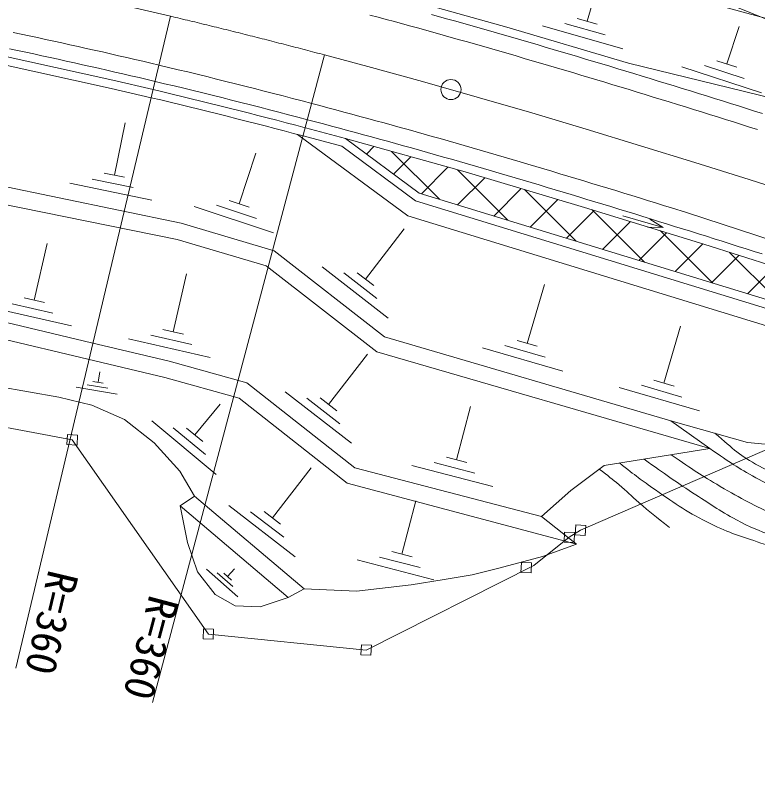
# Model space of a CAD drawing. Units: millimetres, scale not verified. Extents: x 40000 to 680000, y 20000 to 380000.
# Drawn here: x 145998 to 190290, y 246462 to 292910 of the extents above; entities that cross this region are included whole.
import ezdxf
from ezdxf.enums import TextEntityAlignment as Align

# ---------------------------------------------------------------- set-up
doc = ezdxf.new("R2010")
doc.units = ezdxf.units.MM
doc.header["$LTSCALE"] = 1000
doc.linetypes.add('CHAIN', pattern=[18.5, 12, -1.5, 3.5, -1.5])
for name, color, linetype, lineweight in [('M-BGD', 7, 'Continuous', 13), ('M-BMK', 2, 'CHAIN', 13), ('M-BMK-ROW', 30, 'Continuous', 13), ('M-STR-HTXT', 7, 'Continuous', 13)]:
    doc.layers.add(name, color=color, linetype=linetype, lineweight=lineweight)
doc.styles.add('ＭＳ ゴシック', font='')
doc.styles.get('ＭＳ ゴシック').set_extended_font_data('MS Gothic')

msp = doc.modelspace()

# ---------------------------------------------------------------- hatches: boundary and pattern name
at = {"layer": 'M-BGD'}
h = msp.add_hatch(dxfattribs=at)
h.set_pattern_fill('USER', color=256, style=0, pattern_type=2)
h.set_pattern_definition([(45, (181914, 279815), (-1414.21, 1414.21), []), (135, (181914, 279815), (-1414.21, -1414.21), [])])
h.paths.add_polyline_path([(193973, 274981), (199443, 275300), (194212, 276986), (187090, 279251), (179967, 281456), (172836, 283571), (165690, 285570), (170101, 282308)])

# ---------------------------------------------------------------- linework, layer by layer
for p, q in [((180128, 292571), (180923, 295370)), ((175334, 292218), (168035, 294259)), ((188488, 293379), (211783, 286918)), ((180729, 292401), (179527, 292742)), ((182583, 290067), (175334, 292218)), ((182259, 290926), (177450, 292293)), ((181194, 291749), (178789, 292432)), ((188468, 290020), (189207, 292265)), ((144565, 290645), (151813, 289051)), ((144462, 290156), (151701, 288564)), ((191221, 287967), (182583, 290067)), ((190530, 288289), (185781, 289852)), ((189499, 289154), (187125, 289936)), ((189062, 289825), (187875, 290215)), ((151813, 289051), (154218, 288491)), ((151701, 288564), (154103, 288004)), ((155884, 280514), (125554, 286790)), ((151896, 283381), (152542, 286500)), ((165690, 285570), (163303, 286206)), ((155640, 279543), (125376, 285654)), ((169416, 280950), (162840, 285812)), ((165469, 285112), (163176, 285723)), ((172836, 283571), (165690, 285570)), ((170101, 282308), (165690, 285570)), ((169873, 281855), (165469, 285112)), ((159348, 281668), (160347, 284692)), ((152508, 283255), (151284, 283508)), ((179967, 281456), (172836, 283571)), ((154142, 281895), (149246, 282909)), ((153019, 282638), (150571, 283145)), ((193973, 274981), (170101, 282308)), ((161408, 279934), (156660, 281503)), ((160378, 280801), (158004, 281586)), ((159941, 281472), (158754, 281864)), ((193912, 274476), (169873, 281855)), ((187090, 279251), (179967, 281456)), ((186052, 281149), (218095, 270682)), ((193791, 273467), (169416, 280950)), ((182264, 280955), (184665, 280258)), ((184665, 280258), (183870, 280749)), ((161435, 278869), (155884, 280514)), ((166885, 277171), (169208, 280169)), ((184665, 280258), (183731, 280268)), ((147118, 275913), (147890, 279304)), ((160970, 277964), (155640, 279543)), ((194212, 276986), (187090, 279251)), ((168034, 273730), (161435, 278869)), ((167570, 272824), (160970, 277964)), ((168249, 274849), (164296, 277912)), ((155406, 274026), (156196, 277493)), ((167567, 276010), (165590, 277541)), ((167379, 276788), (166391, 277554)), ((176547, 273336), (177572, 276858)), ((147728, 275774), (146509, 276051)), ((149334, 274383), (144459, 275493)), ((148226, 275148), (145789, 275703)), ((150538, 273362), (143286, 275100)), ((150307, 272389), (143075, 274122)), ((156016, 273887), (154797, 274165)), ((184709, 270962), (185698, 274363)), ((157622, 272496), (152747, 273606)), ((156514, 273261), (154077, 273816)), ((185120, 268714), (168034, 273730)), ((155166, 272274), (150538, 273362)), ((177608, 272507), (175207, 273206)), ((177147, 273162), (175947, 273511)), ((164683, 269694), (167005, 272692)), ((187448, 267053), (167570, 272824)), ((178668, 271678), (173867, 273075)), ((154917, 271306), (150307, 272389)), ((159805, 270974), (155166, 272274)), ((150925, 271011), (151030, 271633)), ((159343, 270064), (154917, 271306)), ((148586, 270129), (143966, 270927)), ((151499, 270660), (150267, 270869)), ((151233, 270959), (150617, 271063)), ((166248, 265905), (159805, 270974)), ((185769, 270133), (183369, 270831)), ((185309, 270787), (184109, 271137)), ((152074, 270309), (149609, 270727)), ((166046, 267372), (162094, 270434)), ((186830, 269303), (182029, 270700)), ((150557, 269649), (148586, 270129)), ((165792, 264992), (159343, 270064)), ((165365, 268533), (163388, 270064)), ((165177, 269311), (164189, 270077)), ((152507, 268782), (150557, 269649)), ((156693, 267879), (158217, 269712)), ((172331, 266385), (173161, 269569)), ((154265, 267398), (152507, 268782)), ((157976, 265512), (154132, 268709)), ((189704, 267426), (185120, 268714)), ((185120, 268714), (187448, 267053)), ((157335, 266695), (155413, 268294)), ((157174, 267479), (156213, 268279)), ((155800, 265714), (154265, 267398)), ((191163, 267283), (189704, 267426)), ((187448, 267053), (181145, 266049)), ((173414, 265586), (170995, 266217)), ((172935, 266227), (171726, 266543)), ((156689, 264205), (155800, 265714)), ((161329, 262916), (163651, 265914)), ((177403, 262995), (166248, 265905)), ((174497, 264786), (169659, 266049)), ((181145, 266049), (179147, 264555)), ((179489, 261346), (165792, 264992)), ((179147, 264555), (177403, 262995)), ((155830, 263639), (156689, 264205)), ((163232, 258671), (156689, 264205)), ((169067, 260744), (169897, 263927)), ((156267, 261451), (155830, 263639)), ((155830, 263639), (162270, 258164)), ((162692, 260594), (158740, 263657)), ((162010, 261755), (160034, 263286)), ((161823, 262533), (160834, 263299)), ((177403, 262995), (179489, 261346)), ((156855, 259687), (156267, 261451)), ((179489, 261346), (177455, 260609)), ((170150, 259944), (167731, 260575)), ((169672, 260586), (168462, 260901)), ((177455, 260609), (174843, 259907)), ((170974, 259213), (166395, 260407)), ((157914, 258333), (156855, 259687)), ((159274, 258209), (157390, 259852)), ((158661, 259408), (159075, 259883)), ((174843, 259907), (173263, 259518)), ((158967, 258809), (158025, 259630)), ((158896, 259202), (158425, 259613)), ((171583, 259238), (169616, 258921)), ((173263, 259518), (171583, 259238)), ((169616, 258921), (166344, 258538)), ((159112, 257666), (157914, 258333)), ((163232, 258671), (162270, 258164)), ((166344, 258538), (163232, 258671)), ((162270, 258164), (160602, 257608)), ((160602, 257608), (159112, 257666))]:
    msp.add_line(p, q, dxfattribs=at)
for points in [[(190297, 286104), (189818, 286255), (189340, 286406), (188862, 286556), (188383, 286706), (187904, 286856), (187425, 287006), (186946, 287155), (186467, 287304), (185988, 287453), (185508, 287601), (185028, 287749), (184549, 287897), (184069, 288045), (183589, 288192), (183108, 288339), (182628, 288486), (182147, 288632), (181667, 288778), (181186, 288923), (180705, 289068), (180223, 289213), (179742, 289357), (179260, 289501), (178779, 289644), (178297, 289788), (177815, 289930), (177332, 290072), (176850, 290214), (176367, 290355), (175884, 290496), (175401, 290637), (174918, 290777), (174434, 290916), (173951, 291055), (173467, 291193), (172983, 291331), (172499, 291468), (172014, 291605), (171529, 291742), (171045, 291877), (170560, 292012), (170074, 292147), (169589, 292281), (169103, 292415), (168617, 292547), (168131, 292680), (167645, 292811), (167158, 292942)], [(190598, 287058), (190119, 287209), (189640, 287360), (189161, 287510), (188682, 287660), (188203, 287811), (187723, 287960), (187243, 288110), (186764, 288259), (186284, 288408), (185804, 288557), (185323, 288705), (184843, 288853), (184362, 289001), (183881, 289148), (183400, 289295), (182919, 289442), (182438, 289589), (181957, 289735), (181475, 289880), (180993, 290026), (180511, 290171), (180029, 290315), (179546, 290459), (179064, 290603), (178581, 290746), (178098, 290889), (177615, 291032), (177131, 291174), (176648, 291315), (176164, 291456), (175680, 291597), (175195, 291737), (174711, 291877), (174226, 292016), (173741, 292155), (173256, 292293), (172771, 292431), (172285, 292568), (171800, 292704), (171314, 292840), (170827, 292976)], [(145847, 291906), (146333, 291803), (146819, 291698), (147304, 291593), (147789, 291488), (148274, 291382), (148759, 291275), (149244, 291168), (149729, 291060), (150213, 290952), (150697, 290843), (151181, 290734), (151665, 290624), (152149, 290513), (152632, 290402), (153115, 290290), (153598, 290178), (154081, 290064), (154564, 289951)], [(145639, 290928), (146123, 290825), (146608, 290721), (147092, 290616), (147576, 290511), (148060, 290405), (148544, 290299), (149028, 290192), (149511, 290084), (149994, 289976), (150477, 289868), (150960, 289759), (151443, 289649), (151925, 289539), (152407, 289428), (152889, 289316), (153371, 289204), (153852, 289091), (154333, 288977)], [(186052, 281149), (185162, 281426), (184687, 281574), (184211, 281722), (183735, 281869), (183259, 282016), (182784, 282163), (182308, 282309), (181832, 282455), (181356, 282601), (180880, 282746), (180403, 282891), (179927, 283035), (179451, 283179), (178975, 283323), (178498, 283466), (178022, 283609), (177545, 283751), (177069, 283893), (176592, 284035), (176115, 284176), (175638, 284317), (175161, 284457), (174684, 284596), (174207, 284735), (173730, 284874), (173253, 285012), (172775, 285150), (172298, 285287), (171820, 285424), (171342, 285560), (170865, 285695), (170387, 285830), (169909, 285965), (169431, 286098), (168952, 286232), (168474, 286364), (167996, 286496), (167517, 286628), (167038, 286759), (166560, 286889), (166081, 287019), (165602, 287148), (165123, 287276), (164643, 287404), (164164, 287531), (163685, 287657)], [(190565, 278676), (190090, 278827), (189615, 278978), (189140, 279129), (188665, 279279), (188190, 279429), (187715, 279579), (187240, 279728), (186765, 279877), (186290, 280026), (185815, 280175), (185340, 280323), (184865, 280472), (184390, 280619), (183915, 280767), (183440, 280914), (182965, 281061), (182489, 281207), (182014, 281353), (181539, 281499), (181064, 281644), (180588, 281789), (180113, 281934), (179637, 282078), (179162, 282222), (178686, 282365), (178211, 282508), (177735, 282651), (177259, 282793), (176784, 282935), (176308, 283076), (175832, 283217), (175356, 283357), (174880, 283497), (174404, 283636), (173928, 283775), (173451, 283914), (172975, 284052), (172499, 284189), (172022, 284326), (171546, 284462), (171069, 284598), (170592, 284733), (170115, 284868), (169639, 285002), (169162, 285135), (168685, 285268), (168207, 285401), (167730, 285532), (167253, 285664), (166775, 285794), (166298, 285924), (165820, 286053), (165342, 286182), (164865, 286310), (164387, 286437), (163909, 286564), (163430, 286690)]]:
    msp.add_lwpolyline(points, dxfattribs=at)
msp.add_circle((171993, 288490), 600, dxfattribs=at)
for radius in [357000, 356000, 355500, 355000]:
    msp.add_arc((72069, -57387), radius, 75.13124, 76.63987, dxfattribs=at)
for points, knots in [([(264696, 246462), (258612, 247443), (257089, 247689), (252213, 248471), (248948, 248994), (247132, 249368), (243855, 249808), (241528, 250120), (240220, 250354), (237872, 250382), (236080, 250402), (235075, 250179), (233317, 249830), (232173, 249602), (231591, 249234), (230449, 248995), (229274, 248749), (228595, 248488), (227401, 248604), (225680, 248772), (224828, 249467), (223309, 250293), (222418, 250777), (222128, 251350), (221308, 251948), (219595, 253197), (218652, 253940), (216797, 254966), (215246, 255823), (214315, 256189), (212677, 256864), (211564, 257323), (210913, 257511), (209791, 257946), (207543, 258817), (206300, 259345), (204068, 260256), (201839, 261166), (200600, 261701), (198370, 262611), (197028, 263158), (196257, 263419), (194927, 263994), (193891, 264441), (193324, 264722), (192293, 265180), (191549, 265510), (191102, 265634), (190383, 266017), (189254, 266619), (188885, 266999), (187756, 267973)], [0, 0, 0, 0, 1, 1, 1, 2, 2, 2, 3, 3, 3, 4, 4, 4, 5, 5, 5, 6, 6, 6, 7, 7, 7, 8, 8, 8, 9, 9, 9, 10, 10, 10, 11, 11, 11, 12, 12, 12, 13, 13, 13, 14, 14, 14, 15, 15, 15, 16, 16, 16, 17, 17, 17, 17]), ([(185141, 266686), (186501, 265749), (186896, 265482), (188073, 264795), (189345, 264054), (190073, 263656), (191421, 263066), (192373, 262650), (192962, 262560), (193927, 262177), (194687, 261875), (195109, 261693), (195845, 261335), (196818, 260861), (197303, 260478), (198274, 259999), (199148, 259567), (199645, 259337), (200547, 258965), (201671, 258501), (202290, 258205), (203452, 257846), (204066, 257657), (204437, 257651), (205052, 257465), (205590, 257303), (205873, 257157), (206402, 256968), (207424, 256604), (208007, 256431), (209024, 256055), (209609, 255839), (209921, 255679), (210497, 255441), (211821, 254894), (212591, 254653), (213888, 254046), (214614, 253706), (214986, 253446), (215676, 253037), (216436, 252586), (216680, 252425), (217591, 251833)], [0, 0, 0, 0, 1, 1, 1, 2, 2, 2, 3, 3, 3, 4, 4, 4, 5, 5, 5, 6, 6, 6, 7, 7, 7, 8, 8, 8, 9, 9, 9, 10, 10, 10, 11, 11, 11, 12, 12, 12, 13, 13, 13, 14, 14, 14, 14]), ([(187448, 267053), (188712, 266187), (189085, 265925), (190200, 265312), (191228, 264746), (191847, 264513), (192906, 264005), (193857, 263549), (194391, 263294), (195345, 262842), (196456, 262316), (197074, 262011), (198193, 261502), (199596, 260863), (200394, 260532), (201808, 259916), (203160, 259326), (203914, 258989), (205272, 258415), (206493, 257898), (207170, 257591), (208407, 257112), (210938, 256132), (212440, 255796), (214927, 254710), (216345, 254090), (217221, 253830), (218439, 252875), (219326, 252179), (219666, 251838), (220497, 250852)], [0, 0, 0, 0, 1, 1, 1, 2, 2, 2, 3, 3, 3, 4, 4, 4, 5, 5, 5, 6, 6, 6, 7, 7, 7, 8, 8, 8, 9, 9, 9, 10, 10, 10, 10]), ([(182048, 266193), (183049, 265404), (183342, 265190), (184204, 264590), (185449, 263723), (186150, 263223), (187510, 262551), (188630, 261997), (189320, 261827), (190498, 261412), (191290, 261133), (191768, 261077), (192547, 260763), (193230, 260487), (193472, 260364), (194249, 259949)], [0, 0, 0, 0, 1, 1, 1, 2, 2, 2, 3, 3, 3, 4, 4, 4, 5, 5, 5, 5]), ([(183521, 266427), (184895, 265441), (185266, 265171), (186420, 264419), (187431, 263761), (187985, 263369), (189045, 262795), (189850, 262360), (190332, 262173), (191185, 261842), (191816, 261597), (192196, 261536), (192830, 261301), (193558, 261033), (193956, 260857), (194670, 260554), (195921, 260025), (196321, 259818), (197825, 259092)], [0, 0, 0, 0, 1, 1, 1, 2, 2, 2, 3, 3, 3, 4, 4, 4, 5, 5, 5, 6, 6, 6, 6]), ([(180850, 265828), (181422, 265388), (181577, 265268), (182027, 264890), (182501, 264491), (182743, 264241), (183212, 263836), (183912, 263230), (184153, 263045), (185045, 262333)], [0, 0, 0, 0, 1, 1, 1, 2, 2, 2, 3, 3, 3, 3])]:
    msp.add_open_spline(points, degree=3, knots=knots, dxfattribs=at)
at = {"layer": 'M-BMK'}
for points in [[(116020, 300630), (119361, 300032), (122702, 299433), (126041, 298827), (129380, 298214), (132716, 297590), (136050, 296953), (139380, 296300), (142707, 295628), (146030, 294935), (149347, 294218), (152659, 293474), (155254, 292870)], [(215436, 274865), (199496, 280013), (196265, 281053), (193033, 282088), (189798, 283116), (186560, 284133), (183318, 285137), (180071, 286126), (176818, 287096), (173560, 288046), (170294, 288972), (167022, 289872), (164447, 290559)]]:
    msp.add_lwpolyline(points, dxfattribs=at)
msp.add_arc((72069, -57387), 360000, 75.13124, 76.63987, dxfattribs=at)
at = {"layer": 'M-BMK-ROW'}
for p, q in [((149097, 267890), (149067, 267291)), ((149697, 267860), (149097, 267890)), ((149667, 267261), (149697, 267860)), ((149067, 267291), (149667, 267261)), ((179444, 262497), (179414, 261898)), ((180043, 262467), (179444, 262497)), ((180013, 261868), (180043, 262467)), ((178775, 262072), (178745, 261473)), ((179374, 262042), (178775, 262072)), ((179344, 261443), (179374, 262042)), ((179414, 261898), (180013, 261868)), ((178745, 261473), (179344, 261443)), ((176203, 260259), (176173, 259660)), ((176802, 260229), (176203, 260259)), ((176772, 259630), (176802, 260229)), ((176173, 259660), (176772, 259630)), ((157224, 256296), (157194, 255697)), ((157823, 256266), (157224, 256296)), ((157793, 255667), (157823, 256266)), ((157194, 255697), (157793, 255667)), ((166643, 255338), (166613, 254739)), ((167242, 255308), (166643, 255338)), ((167212, 254709), (167242, 255308)), ((166613, 254739), (167212, 254709))]:
    msp.add_line(p, q, dxfattribs=at)
for points in [[(235288, 281597), (226241, 282098), (208344, 288619), (198171, 289723), (188808, 293501), (180222, 297117), (178776, 297693), (169792, 301273), (159748, 302786), (149845, 305523), (139791, 308320), (129939, 310648), (126558, 309901), (117824, 311640), (115471, 312675), (109925, 313691), (106359, 314283), (106480, 313360), (106002, 313068)], [(103251, 284322), (105757, 275193), (113286, 263631), (129207, 270519), (132451, 274608), (135290, 270265), (137189, 269954), (138203, 269741), (141727, 269012), (149382, 267576), (157508, 255982), (166927, 255023), (176948, 260065), (179060, 261757), (179728, 262182), (191035, 267085), (199453, 267148), (209004, 268014), (215771, 265274), (223472, 264490)]]:
    msp.add_lwpolyline(points, dxfattribs=at)
at = {"layer": 'M-STR-HTXT'}
for p, q in [((155254, 292870), (146012, 253952)), ((164447, 290559), (154183, 251898))]:
    msp.add_line(p, q, dxfattribs=at)

# ---------------------------------------------------------------- texts
at = {"layer": 'M-STR-HTXT', "style": 'ＭＳ ゴシック'}
msp.add_text('R=360', height=1833, rotation=256.64, dxfattribs=at).set_placement((146012, 253952), align=Align.BOTTOM_RIGHT)
msp.add_text('R=360', height=1833, rotation=255.131, dxfattribs=at).set_placement((154183, 251898), align=Align.TOP_RIGHT)

doc.saveas('drawing.dxf')
